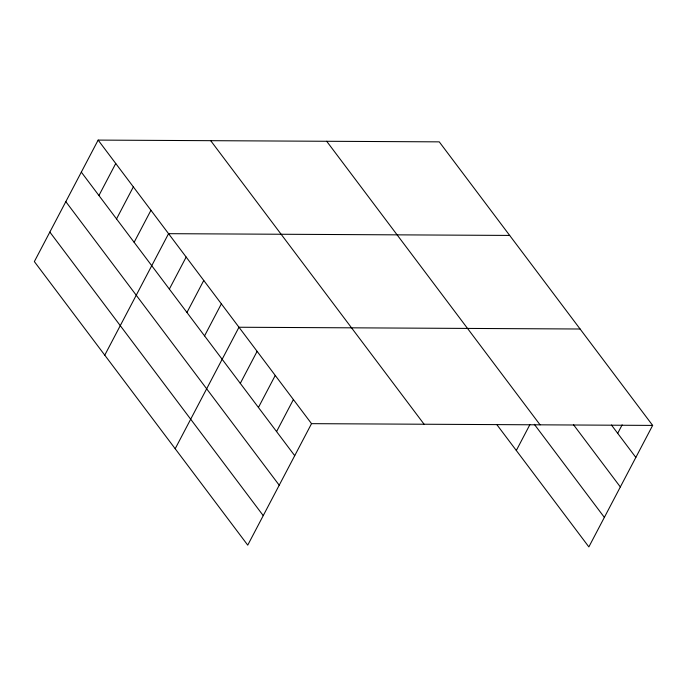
<?xml version="1.0" encoding="UTF-8"?>
<svg xmlns="http://www.w3.org/2000/svg" width="687" height="687" viewBox="0 0 687 687"><rect width="100%" height="100%" fill="white"/><g stroke="black" fill="none" stroke-linecap="round" stroke-linejoin="round"><path stroke-width="1.03" d="M652.65 425.408L439.259 141.857L98.138 140.096L34.35 261.592L247.741 545.143L311.529 423.656L652.65 425.408L588.862 546.904L496.821 424.592M98.928 195.52L115.742 163.497M116.532 218.913L133.347 186.89M134.137 242.305L150.951 210.282M104.767 355.162L168.555 233.674L509.677 235.426M169.345 289.09L186.16 257.067M186.95 312.482L203.764 280.459M204.554 335.874L221.369 303.852M175.185 448.74L238.973 327.244L580.094 329.004M240.295 383.372L257.11 351.349M258.432 407.477L275.247 375.445M276.578 431.573L293.392 399.551M516.315 450.492L529.875 424.66M617.699 433.334L622.147 424.858M611.447 425.021L635.836 457.43M573.43 424.626L620.335 486.954M326.686 141.273L540.076 424.832M534.314 424.291L604.362 517.38M210.703 140.68L424.094 424.231M98.138 140.096L311.529 423.656M81.324 172.128L294.714 455.679M65.823 201.652L279.214 485.202M49.85 232.069L263.241 515.619"/></g></svg>
